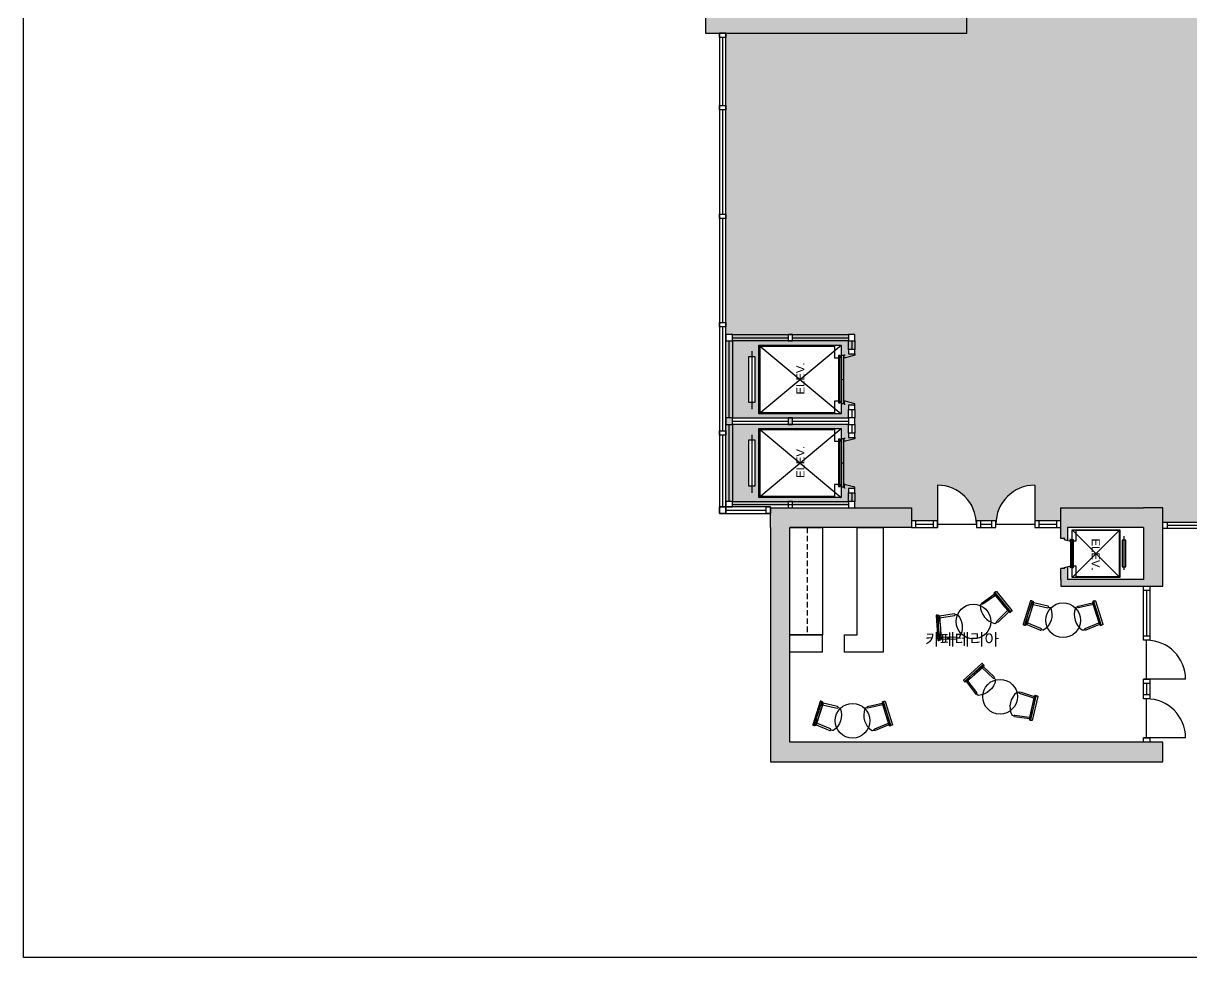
# Model space of a CAD drawing. Header units: millimetres. Extents: x 0 to 336000, y 0 to 193050.
# Drawn here: x 0 to 26938, y 0 to 21538 of the extents above; entities that cross this region are included whole.
import ezdxf

# ---------------------------------------------------------------- set-up
doc = ezdxf.new("R2010")
doc.units = ezdxf.units.MM
doc.header["$LTSCALE"] = 20
doc.linetypes.add('HIDDEN', pattern=[9.525, 6.35, -3.175])
for name, color, linetype in [('CO-MECH', 1, 'Continuous'), ('FUR', 6, 'Continuous'), ('가구', 6, 'Continuous'), ('단면', 2, 'Continuous'), ('바닥 해치', 5, 'Continuous'), ('유리', 7, 'Continuous'), ('점선', 6, 'HIDDEN'), ('창호', 4, 'Continuous')]:
    doc.layers.add(name, color=color, linetype=linetype)
doc.styles.get("Standard").update_dxf_attribs({"font": 'arial.ttf'})

# ---------------------------------------------------------------- blocks, each defined once
blk = doc.blocks.new('M-020 PERSON')
at = {"layer": 'CO-MECH'}
for p, q in [((-945, 948), (945, 948)), ((945, 948), (-945, -948)), ((-945, 948), (945, -948)), ((-945, -948), (-945, 948)), ((650, 1114), (-685, 1114)), ((525, 1188), (-525, 1188)), ((-525, 1188), (-525, 1038)), ((-525, 1038), (525, 1038)), ((525, 1038), (525, 1188)), ((945, 948), (945, -948)), ((-920, 924), (920, 924)), ((-920, -792), (-920, 924)), ((920, 924), (920, -792)), ((-500, -792), (-920, -792)), ((550, -886), (-540, -886)), ((-540, -886), (-540, -926)), ((-510, -876), (-500, -876)), ((-500, -876), (-500, -792)), ((0, -886), (0, -926)), ((500, -792), (500, -876)), ((920, -792), (500, -792)), ((500, -876), (510, -876)), ((550, -926), (550, -886)), ((-500, -948), (-945, -948)), ((-590, -1236), (-590, -1262)), ((-585, -1266), (-564, -1266)), ((-570, -1022), (-570, -1036)), ((-505, -1016), (-565, -1016)), ((-560, -962), (560, -962)), ((-560, -1002), (-560, -962)), ((560, -1002), (-560, -1002)), ((-559, -1263), (-500, -1047)), ((-540, -926), (550, -926)), ((-510, -936), (-500, -936)), ((-500, -936), (-500, -948)), ((-500, -1046), (-500, -1022)), ((0, -962), (0, -1002)), ((510, -936), (500, -936)), ((500, -936), (510, -936)), ((500, -948), (500, -936)), ((945, -948), (500, -948)), ((500, -1046), (500, -1022)), ((559, -1263), (500, -1047)), ((505, -1016), (565, -1016)), ((560, -962), (560, -1002)), ((585, -1266), (564, -1266)), ((570, -1022), (570, -1036)), ((590, -1236), (590, -1262))]:
    blk.add_line(p, q, dxfattribs=at)
for centre, start, end in [((-585, -1262), 180, 270), ((-565, -1022), 90, 180), ((-564, -1262), 270, 344.7449), ((-505, -1022), 0, 90), ((-505, -1046), 344.7449, 0), ((505, -1022), 90, 180), ((505, -1046), 180, 195.2551), ((564, -1262), 195.2551, 270), ((565, -1022), 0, 90), ((585, -1262), 270, 0)]:
    blk.add_arc(centre, 5, start, end, dxfattribs=at)
blk = doc.blocks.new('765757')
at = {"layer": 'FUR'}
for p, q in [((260158, 166336), (260121, 166348)), ((260139, 166342), (260160, 166407)), ((261560, 166342), (261540, 166407)), ((261542, 166336), (261579, 166348)), ((260004, 165916), (259984, 165850)), ((260023, 165910), (259986, 165922)), ((261676, 165910), (261713, 165922)), ((261695, 165916), (261715, 165850))]:
    blk.add_line(p, q, dxfattribs=at)
for points in [[(260138, 166404, 0.414214), (260132, 166416), (260113, 166422, 0.414214), (260101, 166416), (259931, 165877, 0.414214), (259937, 165865), (259956, 165859, 0.414214), (259968, 165866)], [(259997, 165927, -0.041912), (260126, 166337, -0.389884), (260138, 166342), (260140, 166342, -0.389884), (260146, 166330, -0.041912), (260017, 165921, -0.389884), (260005, 165916), (260004, 165916, -0.389884)], [(261702, 165927, 0.041912), (261573, 166337, 0.389884), (261561, 166342), (261559, 166342, 0.389884), (261553, 166330, 0.041912), (261682, 165921, 0.389884), (261694, 165916), (261696, 165916, 0.389884)], [(261561, 166404, -0.414214), (261567, 166416), (261586, 166422, -0.414214), (261598, 166416), (261768, 165877, -0.414214), (261762, 165865), (261743, 165859, -0.414214), (261731, 165866)]]:
    blk.add_lwpolyline(points, format="xyb", close=True, dxfattribs=at)
for points in [[(260138, 166411), (260160, 166407), (260170, 166374), (260011, 165872), (259984, 165850), (259963, 165860)], [(261562, 166411), (261540, 166407), (261530, 166374), (261688, 165872), (261715, 165850), (261736, 165860)]]:
    blk.add_lwpolyline(points, dxfattribs=at)
for points in [[(260158, 166336), (260497, 166260, 0.862339), (260503, 166299), (260170, 166374)], [(260516, 166274), (260553, 166262, -0.254936), (260565, 166250, -0.34595), (260406, 165746, -0.241339), (260389, 165743), (260352, 165755)], [(261183, 166274), (261147, 166262, 0.254936), (261134, 166250, 0.34595), (261293, 165746, 0.241339), (261311, 165743), (261347, 165755)], [(261542, 166336), (261202, 166260, -0.862339), (261196, 166299), (261530, 166374)], [(260011, 165872), (260327, 165742, 1), (260339, 165779), (260023, 165910)], [(261688, 165872), (261372, 165742, -1), (261360, 165779), (261676, 165910)]]:
    blk.add_lwpolyline(points, format="xyb", dxfattribs=at)
blk.add_circle((260850, 165970), 400, dxfattribs=at)

msp = doc.modelspace()

# ---------------------------------------------------------------- hatches: boundary and pattern name
at = {"layer": '단면'}
h = msp.add_hatch(color=256, dxfattribs=at)
h.dxf.hatch_style = 1
h.paths.add_polyline_path([(21758, 33412), (21308, 33412), (16175, 33412), (16175, 37862), (15725, 37862), (15725, 21763), (15725, 21313), (21758, 21313), (21758, 21763), (16175, 21763), (16175, 26812), (17491, 26812), (17491, 27112), (16175, 27112), (16175, 33112), (18591, 33112), (18591, 27112), (18391, 27112), (18391, 26812), (19091, 26812), (19091, 27112), (18891, 27112), (18891, 33112), (21308, 33112), (21308, 27112), (19991, 27112), (19991, 26812), (21308, 26812), (21308, 26763), (21758, 26763)])
h.paths.add_polyline_path([(27775, 39416), (43375, 39416), (43375, 27416), (27325, 27416), (27325, 26966), (43375, 26966), (43825, 26966), (43825, 39866), (43375, 39866), (27325, 39866), (27325, 39416), (27325, 32416), (27775, 32416)])
h.paths.add_polyline_path([(21758, 37862), (21308, 37862), (20175, 37862), (20175, 37412), (21308, 37412), (21308, 37237), (21758, 37237)], flags=17)
h.paths.add_polyline_path([(26275, 10366), (25825, 10366), (23925, 10366), (23925, 9916), (23925, 9659), (23999, 9659), (23997, 9659), (23996, 9656), (23996, 9644), (23996, 9642), (23998, 9641), (24075, 9620), (24075, 9916), (25825, 9916), (25825, 8716), (24075, 8716), (24075, 9012), (23998, 8991), (23996, 8990), (23996, 8988), (23996, 8976), (23997, 8973), (23999, 8973), (23925, 8973), (23925, 8716), (23925, 8566), (25825, 8566), (26275, 8566)])
h.paths.add_polyline_path([(17675, 9916), (20475, 9916), (20475, 10366), (17225, 10366), (17225, 9916), (17225, 4966), (17225, 4516), (26275, 4516), (26275, 4966), (17675, 4966)])
h.paths.add_polyline_path([(37825, 7766), (35125, 7766), (35125, 7316), (37825, 7316)])
h.paths.add_polyline_path([(43825, 10166), (43825, 20966), (43375, 20966), (43375, 10166), (32275, 10166), (32275, 20516), (37525, 20516), (37525, 18566), (35125, 18566), (35125, 18366), (37525, 18366), (37525, 14466), (37725, 14466), (42225, 14466), (42225, 14666), (37725, 14666), (37725, 20516), (37725, 20966), (31825, 20966), (31825, 20516), (31825, 10166), (31825, 9716), (43825, 9716)])
h.paths.add_polyline_path([(52725, 16916), (52725, 37716), (52275, 37716), (52275, 20066), (49858, 20066), (49858, 19816), (52275, 19816), (52275, 16916), (48958, 16916), (48958, 20066), (48004, 20066, 0.338213), (47999, 20062), (47940, 19847), (47940, 19845), (47940, 19821, 0.414214), (47945, 19816), (48725, 19816), (48725, 16916), (45775, 16916), (45775, 19816), (46555, 19816, 0.414214), (46560, 19821), (46560, 19845), (46560, 19847), (46501, 20062, 0.338213), (46496, 20066), (45775, 20066), (45775, 29816), (45325, 29816), (45325, 16916), (45325, 16466), (52725, 16466)])
h.paths.add_polyline_path([(45775, 34966), (47325, 34966), (47475, 34966), (47475, 35689), (47474, 35692), (47471, 35694), (47325, 35734), (47325, 35116), (45775, 35116), (45775, 37266), (47325, 37266), (47325, 36572), (47471, 36612), (47474, 36614), (47475, 36617), (47475, 37266), (48775, 37266), (48775, 37716), (45325, 37716), (45325, 37266), (45325, 32516), (50476, 32516), (50476, 32816), (45775, 32816)], flags=17)
at = {"layer": '바닥 해치'}
h = msp.add_hatch(dxfattribs=at)
h.set_pattern_fill('AR-B816', color=256)
h.paths.add_polyline_path([(45325, 33491), (45225, 33491), (43825, 33491), (43825, 26966), (43375, 26966), (43375, 25966), (37725, 25966), (37725, 26966), (27325, 26966), (27325, 27416), (27325, 32416), (27325, 37237), (21758, 37237), (21308, 37237), (21308, 37412), (20175, 37412), (20075, 37412), (19575, 37412), (19575, 37487), (18675, 37487), (18675, 37412), (18575, 37412), (18575, 37487), (17675, 37487), (17675, 37412), (17575, 37412), (17575, 37487), (16675, 37487), (16675, 37412), (16575, 37412), (16175, 37412), (16175, 33412), (21308, 33412), (21758, 33412), (21758, 26763), (21308, 26763), (21308, 26812), (19991, 26812), (19091, 26812), (18391, 26812), (17491, 26812), (16875, 26812), (16875, 26512), (16875, 26212), (16875, 25912), (16875, 25612), (16875, 25312), (16875, 25012), (16875, 24712), (16875, 24412), (16875, 24112), (16875, 23812), (16875, 23512), (16875, 23212), (16875, 23044), (16875, 22912), (16875, 22612), (16875, 22463), (17175, 22463), (17475, 22463), (17775, 22463), (18075, 22463), (18375, 22463), (18675, 22463), (18975, 22463), (19275, 22463), (19575, 22463), (19875, 22463), (20175, 22463), (20175, 21763), (21758, 21763), (21758, 21313), (16200, 21313), (16200, 14366), (16350, 14366), (16350, 14291), (17638, 14291), (17638, 14366), (17738, 14366), (17738, 14291), (19026, 14291), (19026, 14366), (19176, 14366), (19176, 14216), (19026, 14216), (19026, 14291), (17738, 14291), (17738, 14216), (17638, 14216), (17638, 14291), (16350, 14291), (16350, 14216), (16200, 14216), (16200, 10516), (16350, 10516), (16350, 10441), (17638, 10441), (17638, 10516), (17738, 10516), (17738, 10441), (19026, 10441), (19026, 10516), (19176, 10516), (19176, 10366), (20475, 10366), (20475, 10066), (20575, 10066), (21075, 10066), (21075, 10891, -0.389983), (21972, 10066), (22075, 10066), (22428, 10066, -0.389983), (23325, 10891), (23325, 10066), (23425, 10066), (23925, 10066), (23925, 10366), (25825, 10366), (26275, 10366), (26275, 10041), (30825, 10041), (30825, 16016), (30825, 19166), (31825, 19166), (31825, 20516), (31825, 20966), (37725, 20966), (43375, 20966), (43825, 20966), (43925, 20966), (45325, 20966)])
h.paths.add_polyline_path([(19176, 14018), (19176, 13918), (19176, 13888), (18956, 13828), (18911, 13828), (18911, 12828), (18956, 12828), (19176, 12768), (19176, 12743), (19176, 12638), (19176, 12441), (19176, 12291), (19176, 12094), (19176, 11994), (19176, 11964), (18956, 11904), (18911, 11904), (18911, 10904), (18956, 10904), (19176, 10844), (19176, 10819), (19176, 10714), (19026, 10714), (19026, 10814), (19171, 10814, 0.472121), (19171, 10835, 0.875009), (19173, 10845), (18957, 10903, 2.120204), (18936, 10899, 1), (18926, 10899), (18926, 10844), (18858, 10844), (18858, 10609), (16961, 10609), (16961, 12199), (18858, 12199), (18858, 11964), (18926, 11964), (18926, 11909, 0.411008), (18951, 11909, 0.49453), (18957, 11904), (19173, 11962, 2.1046), (19171, 11984, 1), (19171, 11994), (19146, 11994), (19026, 11994), (19026, 12094), (19026, 12291), (16350, 12291), (16350, 12441), (19026, 12441), (19026, 12638), (19026, 12738), (19171, 12738, 0.472121), (19171, 12760, 0.875009), (19173, 12770), (18957, 12828, 2.120204), (18936, 12823, 1), (18926, 12823), (18926, 12768), (18858, 12768), (18858, 12533), (16961, 12533), (16961, 14123), (18858, 14123), (18858, 13888), (18926, 13888), (18926, 13833, 0.411008), (18951, 13833, 0.49453), (18957, 13829), (19173, 13887, 2.1046), (19171, 13908, 1), (19171, 13918), (19146, 13918), (19026, 13918), (19026, 14018)], flags=16)
h.paths.add_polyline_path([(18796, 12788), (18796, 12828), (18786, 12828), (18786, 12818)], flags=0)
h.paths.add_polyline_path([(17738, 12291), (17638, 12291), (17638, 12441), (17738, 12441)], flags=16)
h.paths.add_polyline_path([(18796, 10864), (18796, 10904), (18786, 10904), (18786, 10894)], flags=0)
h.paths.add_polyline_path([(16871, 13853), (16871, 12803), (16721, 12803), (16721, 13853)], flags=16)
h.paths.add_polyline_path([(16871, 11929), (16871, 10879), (16721, 10879), (16721, 11929)], flags=16)
h.paths.add_polyline_path([(18056, 12937), (18056, 13768), (17776, 13768), (17776, 12937)], flags=8)
h.paths.add_polyline_path([(18056, 11012), (18056, 11843), (17776, 11843), (17776, 11012)], flags=8)
h.paths.add_polyline_path([(20579, 21878), (20579, 22335), (20294, 22335), (20294, 21878)], flags=24)

# ---------------------------------------------------------------- linework, layer by layer
msp.add_lwpolyline([(0, 0), (0, 44550), (63000, 44550), (63000, 0), (0, 0)], close=True)
at = {"layer": 'CO-MECH'}
for p, q in [((16961, 12533), (18858, 14123)), ((16961, 14123), (18858, 12533)), ((16796, 13978), (16796, 12643)), ((18796, 13328), (18836, 13328)), ((18871, 13328), (18911, 13328)), ((16961, 10609), (18858, 12199)), ((16961, 12199), (18858, 10609)), ((16796, 12054), (16796, 10719)), ((18796, 11404), (18836, 11404)), ((18871, 11404), (18911, 11404))]:
    msp.add_line(p, q, dxfattribs=at)
for points in [[(18846, 12818), (18846, 12828), (18858, 12828), (18858, 12533), (16961, 12533), (16961, 14123), (18858, 14123), (18858, 13828), (18846, 13828), (18846, 13838), (18846, 13828)], [(18786, 12818), (18786, 12828), (18701, 12828), (18701, 12558), (16986, 12558), (16986, 14098), (18701, 14098), (18701, 13828), (18786, 13828), (18786, 13838)], [(18846, 10894), (18846, 10904), (18858, 10904), (18858, 10609), (16961, 10609), (16961, 12199), (18858, 12199), (18858, 11904), (18846, 11904), (18846, 11914), (18846, 11904)], [(18786, 10894), (18786, 10904), (18701, 10904), (18701, 10634), (16986, 10634), (16986, 12174), (18701, 12174), (18701, 11904), (18786, 11904), (18786, 11914)]]:
    msp.add_lwpolyline(points, dxfattribs=at)
for points in [[(16721, 12803), (16871, 12803), (16871, 13853), (16721, 13853)], [(18836, 13878), (18796, 13878), (18796, 12788), (18836, 12788)], [(18911, 12768), (18871, 12768), (18871, 13888), (18911, 13888)], [(16721, 10879), (16871, 10879), (16871, 11929), (16721, 11929)], [(18836, 11954), (18796, 11954), (18796, 10864), (18836, 10864)], [(18911, 10844), (18871, 10844), (18871, 11964), (18911, 11964)]]:
    msp.add_lwpolyline(points, close=True, dxfattribs=at)
for points in [[(19146, 13918), (19171, 13918, -0.414214), (19176, 13913), (19176, 13892, -0.338213), (19173, 13887), (18957, 13829, -0.066661), (18956, 13828), (18931, 13828, -0.414214), (18926, 13833), (18926, 13893, -0.414214), (18931, 13898), (18946, 13898)], [(19146, 12738), (19171, 12738, 0.414214), (19176, 12743), (19176, 12765, 0.338213), (19173, 12770), (18957, 12828, 0.066661), (18956, 12828), (18931, 12828, 0.414214), (18926, 12823), (18926, 12763, 0.414214), (18931, 12758), (18946, 12758)], [(19146, 11994), (19171, 11994, -0.414214), (19176, 11989), (19176, 11967, -0.338213), (19173, 11962), (18957, 11904, -0.066661), (18956, 11904), (18931, 11904, -0.414214), (18926, 11909), (18926, 11969, -0.414214), (18931, 11974), (18946, 11974)], [(19146, 10814), (19171, 10814, 0.414214), (19176, 10819), (19176, 10840, 0.338213), (19173, 10845), (18957, 10903, 0.066661), (18956, 10904), (18931, 10904, 0.414214), (18926, 10899), (18926, 10839, 0.414214), (18931, 10834), (18946, 10834)]]:
    msp.add_lwpolyline(points, format="xyb", dxfattribs=at)
at = {"layer": '가구'}
msp.add_lwpolyline([(17675, 9916), (18425, 9916), (18425, 7441), (17675, 7441)], close=True, dxfattribs=at)
for points in [[(19225, 7441), (19225, 9916), (19825, 9916), (19825, 7441)], [(18425, 7041), (17675, 7041), (17675, 7441), (18425, 7441)], [(18425, 7041), (18425, 7441)], [(19825, 7441), (19825, 7441), (19825, 7041), (18925, 7041)], [(18925, 7441), (18925, 7041)], [(18925, 7441), (19225, 7441)]]:
    msp.add_lwpolyline(points, dxfattribs=at)
at = {"layer": '단면'}
for p, q in [((23999, 9659), (23925, 9659)), ((23997, 9659), (23996, 9656)), ((23996, 9656), (23996, 9644)), ((23996, 9644), (23996, 9642)), ((23996, 9642), (23998, 9641)), ((23999, 9659), (23997, 9659)), ((23998, 9641), (24075, 9620)), ((23999, 8973), (23925, 8973)), ((23996, 8990), (23998, 8991)), ((23996, 8988), (23996, 8990)), ((23996, 8976), (23996, 8988)), ((23997, 8973), (23996, 8976)), ((23999, 8973), (23997, 8973)), ((23998, 8991), (24075, 9012))]:
    msp.add_line(p, q, dxfattribs=at)
for points in [[(15725, 21763), (15725, 21313), (21758, 21313), (21758, 21763), (16175, 21763)], [(17225, 9916), (17225, 9916), (17225, 10366), (20475, 10366), (20475, 9916), (17675, 9916)], [(23925, 9916), (23925, 10366), (25825, 10366)], [(25825, 8566), (26275, 8566), (26275, 10366), (25825, 10366)], [(17225, 9916), (17225, 4966)], [(17675, 4966), (17675, 9916)], [(23925, 9659), (23925, 9916)], [(24075, 9916), (24075, 9620)], [(25825, 9916), (24075, 9916)], [(25825, 9916), (25825, 8716)], [(23925, 8716), (23925, 8973)], [(24075, 9012), (24075, 8716)], [(23925, 8716), (23925, 8716), (23925, 8566), (25825, 8566)], [(25825, 8716), (24075, 8716)], [(17225, 4966), (17225, 4516), (26275, 4516), (26275, 4966), (17675, 4966)]]:
    msp.add_lwpolyline(points, dxfattribs=at)
at = {"layer": '유리'}
for p, q in [((16125, 19641), (16125, 21213)), ((16125, 17141), (16125, 19541)), ((16125, 14641), (16125, 17041)), ((16125, 12141), (16125, 14541)), ((16350, 14291), (17638, 14291)), ((17738, 14291), (19026, 14291)), ((16275, 12441), (16275, 14216)), ((19101, 14216), (19101, 14018)), ((19101, 12638), (19101, 12441)), ((16275, 10516), (16275, 12291)), ((16350, 12366), (17638, 12366)), ((17738, 12366), (19026, 12366)), ((19101, 12291), (19101, 12094)), ((16125, 10391), (16125, 12041)), ((19101, 10714), (19101, 10516)), ((16200, 10316), (17125, 10316)), ((19026, 10441), (16350, 10441)), ((20575, 9991), (20975, 9991)), ((22075, 9991), (22325, 9991)), ((23425, 9991), (23825, 9991)), ((26375, 9966), (28096, 9966)), ((25900, 8466), (25900, 7416)), ((25900, 6316), (25900, 6066))]:
    msp.add_line(p, q, dxfattribs=at)
at = {"layer": '점선'}
msp.add_lwpolyline([(17675, 9916), (18075, 9916), (18075, 7441), (17675, 7441)], close=True, dxfattribs=at)
at = {"layer": '창호'}
for p, q in [((21075, 10891), (21075, 9916)), ((23325, 10891), (23325, 9916)), ((16350, 10516), (19026, 10516)), ((21075, 9991), (21975, 9991)), ((22425, 9991), (23325, 9991)), ((25900, 6416), (25900, 7316)), ((26800, 6416), (25825, 6416)), ((25900, 5066), (25900, 5966)), ((26800, 5066), (25825, 5066))]:
    msp.add_line(p, q, dxfattribs=at)
for points in [[(16050, 21313), (16200, 21313), (16200, 21213), (16050, 21213)], [(16050, 10241), (16200, 10241), (16200, 21313), (16050, 21313)], [(16050, 19641), (16200, 19641), (16200, 19541), (16050, 19541)], [(16050, 17141), (16200, 17141), (16200, 17041), (16050, 17041)], [(16050, 14641), (16200, 14641), (16200, 14541), (16050, 14541)], [(16200, 14216), (16350, 14216), (16350, 14366), (16200, 14366)], [(16350, 14366), (19026, 14366), (19026, 14216), (16350, 14216)], [(17638, 14366), (17638, 14216), (17738, 14216), (17738, 14366)], [(19026, 14216), (19176, 14216), (19176, 14366), (19026, 14366)], [(16200, 14216), (16350, 14216), (16350, 12441), (16200, 12441)], [(19026, 14216), (19176, 14216), (19176, 14018), (19026, 14018)], [(19026, 13918), (19176, 13918), (19176, 14018), (19026, 14018)], [(19026, 12638), (19176, 12638), (19176, 12738), (19026, 12738)], [(16200, 12291), (16350, 12291), (16350, 12441), (16200, 12441)], [(16350, 12441), (19026, 12441), (19026, 12291), (16350, 12291)], [(17638, 12441), (17638, 12291), (17738, 12291), (17738, 12441)], [(19026, 12638), (19176, 12638), (19176, 12441), (19026, 12441)], [(19026, 12291), (19176, 12291), (19176, 12441), (19026, 12441)], [(16050, 12141), (16200, 12141), (16200, 12041), (16050, 12041)], [(16200, 12291), (16350, 12291), (16350, 10516), (16200, 10516)], [(19026, 12291), (19176, 12291), (19176, 12094), (19026, 12094)], [(19026, 11994), (19176, 11994), (19176, 12094), (19026, 12094)], [(19026, 10714), (19176, 10714), (19176, 10814), (19026, 10814)], [(16200, 10391), (16350, 10391), (16350, 10516), (16200, 10516)], [(17638, 10516), (17638, 10366), (17738, 10366), (17738, 10516)], [(19026, 10714), (19176, 10714), (19176, 10516), (19026, 10516)], [(19026, 10366), (19176, 10366), (19176, 10516), (19026, 10516)], [(16050, 10391), (16200, 10391), (16200, 10241), (16050, 10241)], [(16050, 10241), (17225, 10241), (17225, 10391), (16050, 10391)], [(17125, 10391), (17225, 10391), (17225, 10241), (17125, 10241)], [(20475, 9916), (20575, 9916), (20575, 10066), (20475, 10066)], [(20975, 9916), (21075, 9916), (21075, 10066), (20975, 10066)], [(21975, 9916), (22075, 9916), (22075, 10066), (21975, 10066)], [(22325, 9916), (22425, 9916), (22425, 10066), (22325, 10066)], [(23325, 9916), (23425, 9916), (23425, 10066), (23325, 10066)], [(23825, 9916), (23925, 9916), (23925, 10066), (23825, 10066)], [(26275, 10041), (26375, 10041), (26375, 9891), (26275, 9891)], [(26275, 10041), (31825, 10041), (31825, 9891), (26275, 9891)], [(25825, 8566), (25975, 8566), (25975, 8466), (25825, 8466)], [(25825, 7416), (25975, 7416), (25975, 7316), (25825, 7316)], [(25825, 6416), (25975, 6416), (25975, 6316), (25825, 6316)], [(25825, 6066), (25975, 6066), (25975, 5966), (25825, 5966)], [(25825, 5066), (25975, 5066), (25975, 4966), (25825, 4966)]]:
    msp.add_lwpolyline(points, close=True, dxfattribs=at)
for points in [[(21075, 10066), (20475, 10066), (20475, 9916), (21075, 9916)], [(22425, 10066), (21975, 10066)], [(23325, 9916), (23925, 9916), (23925, 10066), (23325, 10066)], [(21975, 9916), (22425, 9916)], [(25825, 7316), (25825, 8566), (25975, 8566), (25975, 7316)], [(25825, 5966), (25825, 6416)], [(25975, 6416), (25975, 5966)], [(25975, 5066), (25975, 4966), (25825, 4966), (25825, 5066)]]:
    msp.add_lwpolyline(points, dxfattribs=at)
for centre, start, end in [((21075, 9991), 0, 90), ((23325, 9991), 90, 180), ((25900, 6416), 0, 90), ((25900, 5066), 0, 90)]:
    msp.add_arc(centre, 900, start, end, dxfattribs=at)

# ---------------------------------------------------------------- block references
at = {"layer": 'CO-MECH', "xscale": 0.582010582010582, "yscale": 0.582010582010582, "zscale": 0.582010582010582, "rotation": 270}
msp.add_blockref('M-020 PERSON', (24733, 9316), dxfattribs=at)
at = {"layer": '가구'}
for p, rotation in [((-158676, -243207), 21.79483929693913), ((-286450, -5220), 329.6152861345083)]:
    msp.add_blockref('765757', p, dxfattribs=dict(at, rotation=rotation))
for p in [(-236876, -158193), (-241730, -160508)]:
    msp.add_blockref('765757', p, dxfattribs=at)

# ---------------------------------------------------------------- texts
msp.add_text('카페테리아', height=272.3).set_placement((20793, 7199))
at = {"layer": 'CO-MECH'}
for rotation, p in [(90, (18010, 12983)), (90, (18010, 11058)), (270, (24633, 9661))]:
    msp.add_text('ELEV.', height=186.5, rotation=rotation, dxfattribs=at).set_placement(p)

doc.saveas('drawing.dxf')
